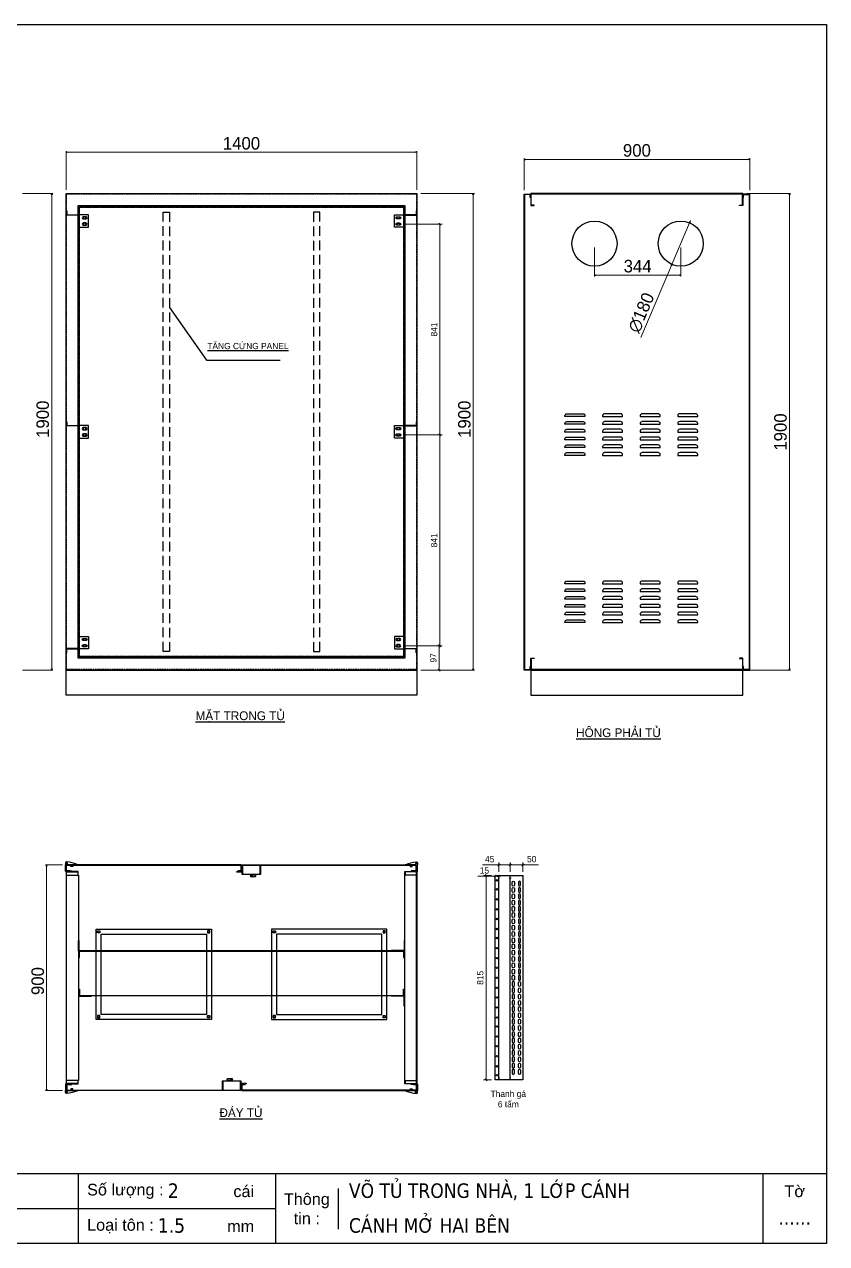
# Model space of a CAD drawing. Header units: millimetres. Extents: x 0 to 6876, y 0 to 4862.
# Drawn here: x 3675 to 6876, y 0 to 4862 of the extents above; entities that cross this region are included whole.
import ezdxf
from ezdxf.enums import TextEntityAlignment as Align

# ---------------------------------------------------------------- set-up
doc = ezdxf.new("R2010")
doc.units = ezdxf.units.MM
for name, pattern in [('DASHED', [0.75, 0.5, -0.25]), ('HIDDEN', [9.525, 6.35, -3.175]), ('HIDDEN2', [4.7625, 3.175, -1.5875]), ('HIDDENX2', [19.05, 12.7, -6.35])]:
    doc.linetypes.add(name, pattern=pattern)
for name, color, linetype in [('BMS_TEXT', 7, 'Continuous'), ('CNC', 7, 'Continuous'), ('DIM', 253, 'Continuous'), ('THIET BI', 2, 'Continuous')]:
    doc.layers.add(name, color=color, linetype=linetype)
doc.styles.add('Arial', font='arial.ttf')
doc.styles.add('SIMPLEX', font='SIMPLEX.shx', dxfattribs={"width": 0.7})
doc.styles.add('Tahoma (Input Text)', font='tahoma.ttf')
doc.dimstyles.new('CNC', dxfattribs={"dimtxt": 50, "dimasz": 5, "dimexe": 5, "dimexo": 15, "dimgap": 10, "dimtad": 1, "dimdec": 0, "dimtxsty": 'Standard', "dimblk": 'OPEN30', "dimcen": 10, "dimclrd": 5, "dimclre": 5, "dimclrt": 3, "dimazin": 3, "dimtfac": 1, "dimtdec": 0, "dimtmove": 0, "dimatfit": 3, "dimldrblk": 'ARCHTICK', "dimlwd": 9, "dimlwe": 9})
doc.dimstyles.new('DIM', dxfattribs={"dimscale": 10, "dimtxt": 1, "dimasz": 0.5, "dimexe": 1, "dimexo": 1, "dimgap": 1, "dimtad": 1, "dimdec": 0, "dimtxsty": 'SIMPLEX', "dimblk": 'OPEN30', "dimcen": 0, "dimclrd": 5, "dimclre": 5, "dimclrt": 6, "dimazin": 3, "dimtfac": 1, "dimtdec": 0, "dimtmove": 2, "dimatfit": 1})
doc.dimstyles.new('Dim-25', dxfattribs={"dimtxt": 25, "dimasz": 8, "dimexe": 10, "dimexo": 15, "dimgap": 10, "dimtad": 1, "dimdec": 0, "dimtxsty": 'Standard', "dimblk": 'OBLIQUE', "dimcen": 10, "dimclrd": 5, "dimclre": 5, "dimclrt": 3, "dimazin": 3, "dimtfac": 1, "dimtdec": 0, "dimtmove": 0, "dimatfit": 3, "dimldrblk": 'OBLIQUE', "dimlwd": 9, "dimlwe": 9})

# ---------------------------------------------------------------- blocks, each defined once
blk = doc.blocks.new('*D2')
at = {"color": 0, "linetype": 'ByBlock', "lineweight": -2}
for p, q in [((5465.2, 4182.3), (5466.6, 4187.3)), ((5466.6, 4187.3), (5467.9, 4182.3)), ((5466.6, 4187.3), (5466.6, 4182.3)), ((5466.6, 2287.3), (5465.2, 2292.3)), ((5467.9, 2292.3), (5466.6, 2287.3)), ((5466.6, 2287.3), (5466.6, 2292.3))]:
    blk.add_line(p, q, dxfattribs=at)
at = {"layer": 'Defpoints', "color": 0, "transparency": 16777216}
for p in [(5241.5, 4187.3), (5241.5, 2287.3), (5466.6, 2287.3)]:
    blk.add_point(p, dxfattribs=at)
at = {"layer": 'DIM', "color": 5, "lineweight": 9, "transparency": 16777216}
for p, q in [((5256.5, 4187.3), (5471.6, 4187.3)), ((5466.6, 4182.3), (5466.6, 2292.3)), ((5256.5, 2287.3), (5471.6, 2287.3))]:
    blk.add_line(p, q, dxfattribs=at)
at = {"layer": 'DIM', "color": 3, "transparency": 16777216, "insert": (5431.1, 3287.3), "char_height": 50, "attachment_point": 5, "rotation": 90}
blk.add_mtext('1900', dxfattribs=at)
blk = doc.blocks.new('_ArchTick')
at = {"color": 0, "const_width": 0.15}
blk.add_lwpolyline([(-0.5, -0.5), (0.5, 0.5)], dxfattribs=at)
blk = doc.blocks.new('_Open30')
at = {"color": 0, "linetype": 'ByBlock', "lineweight": -2}
for p, q in [((-1, 0.27), (0, 0)), ((0, 0), (-1, -0.27)), ((0, 0), (-1, 0))]:
    blk.add_line(p, q, dxfattribs=at)
blk = doc.blocks.new('khungtenAsean2')
at = {"color": 7}
for p, q in [((2970, -1980), (0, -1980)), ((1680, -1980), (1680, -2100)), ((2020, -1980), (2020, -2100)), ((2860, -1980), (2860, -2100)), ((2128.3, -2005), (2128.3, -2075)), ((2020, -2040), (0, -2040))]:
    blk.add_line(p, q, dxfattribs=at)
blk.add_lwpolyline([(0, 0), (2970, 0), (2970, -2100), (0, -2100)], close=True, dxfattribs=at)
at = {"color": 2, "char_height": 20, "style": 'Arial'}
for s, insert, width, attachment_point in [('  Số lượng :', (1680, -2010), 917.634, 4), ('cái', (1947.6, -2010), 917.634, 4), ('Thông\\Ptin :', (2074.2, -2040), 108.311, 5), ('Tờ', (2915, -2010), 110, 5), ('  Loại tôn :', (1680, -2070), 917.634, 4), ('mm', (1936.9, -2070), 917.634, 4)]:
    blk.add_mtext(s, dxfattribs=dict(at, insert=insert, width=width, attachment_point=attachment_point))
at = {"color": 1, "style": 'Tahoma (Input Text)', "flags": 8}
for tag, p in [('#03', (506.6, -2019.3)), ('#01', (137.1, -2021.3)), ('#05', (1106.6, -2021.3)), ('#07', (1834.7, -2021.3)), ('#09', (2146.7, -2021.3)), ('#02', (98.5, -2081.3)), ('#04', (486.1, -2081.3)), ('#06', (1065.3, -2081.3)), ('#08', (1817.4, -2081.3)), ('#10', (2146.7, -2081.3))]:
    blk.add_attdef(tag, p, '', height=25, dxfattribs=at)
blk.add_attdef('#11', text='', height=25, dxfattribs=at).set_placement((2915, -2067.3), align=Align.CENTER)
blk = doc.blocks.new('*D5')
at = {"color": 0, "linetype": 'ByBlock', "lineweight": -2}
for p, q in [((3841.5, 4352), (3846.5, 4353.3)), ((3846.5, 4350.6), (3841.5, 4352)), ((3841.5, 4352), (3846.5, 4352)), ((5236.5, 4353.3), (5241.5, 4352)), ((5241.5, 4352), (5236.5, 4350.6)), ((5241.5, 4352), (5236.5, 4352))]:
    blk.add_line(p, q, dxfattribs=at)
at = {"layer": 'Defpoints', "color": 0, "ltscale": 3, "transparency": 16777216}
for p in [(5241.5, 4352), (3841.5, 4187.3), (5241.5, 4187.3)]:
    blk.add_point(p, dxfattribs=at)
at = {"layer": 'DIM', "color": 5, "lineweight": 9, "ltscale": 3, "transparency": 16777216}
for p, q in [((3841.5, 4202.3), (3841.5, 4357)), ((3846.5, 4352), (5236.5, 4352)), ((5241.5, 4202.3), (5241.5, 4357))]:
    blk.add_line(p, q, dxfattribs=at)
at = {"layer": 'DIM', "color": 3, "ltscale": 3, "transparency": 16777216, "insert": (4541.5, 4387.5), "char_height": 50, "attachment_point": 5}
blk.add_mtext('1400', dxfattribs=at)
blk = doc.blocks.new('*D6')
at = {"color": 0, "linetype": 'ByBlock', "lineweight": -2}
for p, q in [((6726.5, 4182.3), (6727.8, 4187.3)), ((6727.8, 4187.3), (6729.1, 4182.3)), ((6727.8, 4187.3), (6727.8, 4182.3)), ((6727.8, 2287.3), (6726.5, 2292.3)), ((6729.1, 2292.3), (6727.8, 2287.3)), ((6727.8, 2287.3), (6727.8, 2292.3))]:
    blk.add_line(p, q, dxfattribs=at)
at = {"layer": 'Defpoints', "color": 0, "ltscale": 3, "transparency": 16777216}
for p in [(6542.3, 4187.3), (6727.8, 4187.3), (6542.3, 2287.3)]:
    blk.add_point(p, dxfattribs=at)
at = {"layer": 'DIM', "color": 5, "lineweight": 9, "ltscale": 3, "transparency": 16777216}
for p, q in [((6557.3, 4187.3), (6732.8, 4187.3)), ((6727.8, 2292.3), (6727.8, 4182.3)), ((6557.3, 2287.3), (6732.8, 2287.3))]:
    blk.add_line(p, q, dxfattribs=at)
at = {"layer": 'DIM', "color": 3, "ltscale": 3, "transparency": 16777216, "insert": (6692.3, 3236.5), "char_height": 50, "attachment_point": 5, "rotation": 90}
blk.add_mtext('1900', dxfattribs=at)
blk = doc.blocks.new('*D7')
at = {"color": 0, "linetype": 'ByBlock', "lineweight": -2}
for p, q in [((6329.6, 4070.6), (6330.3, 4075.7)), ((6329.6, 4070.6), (6331.6, 4075.2)), ((6332.8, 4074.7), (6329.6, 4070.6)), ((6255.9, 3900.9), (6259.1, 3905)), ((6259.1, 3905), (6257.1, 3900.4)), ((6259.1, 3905), (6258.3, 3899.9))]:
    blk.add_line(p, q, dxfattribs=at)
at = {"layer": 'Defpoints', "color": 0, "ltscale": 3, "transparency": 16777216}
for p in [(6329.6, 4070.6), (6259.1, 3905)]:
    blk.add_point(p, dxfattribs=at)
at = {"layer": 'DIM', "color": 5, "lineweight": 9, "ltscale": 3, "transparency": 16777216}
for p, q in [((6329.6, 4070.6), (6259.1, 3905)), ((6331.6, 4075.2), (6333.5, 4079.8)), ((6134.6, 3612.9), (6257.1, 3900.4))]:
    blk.add_line(p, q, dxfattribs=at)
at = {"layer": 'DIM', "color": 3, "ltscale": 3, "transparency": 16777216, "insert": (6136.9, 3712.4), "char_height": 50, "attachment_point": 5, "rotation": 66.925}
blk.add_mtext('∅180', dxfattribs=at)
blk = doc.blocks.new('*D8')
at = {"color": 0, "linetype": 'ByBlock', "lineweight": -2}
for p, q in [((5950, 3862.1), (5955, 3863.4)), ((5955, 3860.7), (5950, 3862.1)), ((5950, 3862.1), (5955, 3862.1)), ((6289.3, 3863.4), (6294.3, 3862.1)), ((6294.3, 3862.1), (6289.3, 3860.7)), ((6294.3, 3862.1), (6289.3, 3862.1))]:
    blk.add_line(p, q, dxfattribs=at)
at = {"layer": 'Defpoints', "color": 0, "ltscale": 3, "transparency": 16777216}
for p in [(5950, 3987.8), (6294.3, 3987.8), (5950, 3862.1)]:
    blk.add_point(p, dxfattribs=at)
at = {"layer": 'DIM', "color": 5, "lineweight": 9, "ltscale": 3, "transparency": 16777216}
for p, q in [((5950, 3972.8), (5950, 3857.1)), ((6294.3, 3972.8), (6294.3, 3857.1)), ((6289.3, 3862.1), (5955, 3862.1))]:
    blk.add_line(p, q, dxfattribs=at)
at = {"layer": 'DIM', "color": 3, "ltscale": 3, "transparency": 16777216, "insert": (6122.2, 3897.6), "char_height": 50, "attachment_point": 5}
blk.add_mtext('344', dxfattribs=at)
blk = doc.blocks.new('*D9')
at = {"color": 0, "linetype": 'ByBlock', "lineweight": -2}
for p, q in [((5669.3, 4323.6), (5674.3, 4324.9)), ((5674.3, 4322.3), (5669.3, 4323.6)), ((5669.3, 4323.6), (5674.3, 4323.6)), ((6564.3, 4324.9), (6569.3, 4323.6)), ((6569.3, 4323.6), (6564.3, 4322.3)), ((6569.3, 4323.6), (6564.3, 4323.6))]:
    blk.add_line(p, q, dxfattribs=at)
at = {"layer": 'Defpoints', "color": 0, "ltscale": 3, "transparency": 16777216}
for p in [(5669.3, 4323.6), (5669.3, 4185.3), (6569.3, 4185.3)]:
    blk.add_point(p, dxfattribs=at)
at = {"layer": 'DIM', "color": 5, "lineweight": 9, "ltscale": 3, "transparency": 16777216}
for p, q in [((5669.3, 4200.3), (5669.3, 4328.6)), ((6569.3, 4200.3), (6569.3, 4328.6)), ((6564.3, 4323.6), (5674.3, 4323.6))]:
    blk.add_line(p, q, dxfattribs=at)
at = {"layer": 'DIM', "color": 3, "ltscale": 3, "transparency": 16777216, "insert": (6119.3, 4359.1), "char_height": 50, "attachment_point": 5}
blk.add_mtext('900', dxfattribs=at)
blk = doc.blocks.new('ovan8.5x20')
at = {"layer": 'CNC', "color": 2, "lineweight": -3}
for p, q in [((5.7, 4.2), (-5.8, 4.2)), ((-5.8, -4.2), (5.7, -4.2))]:
    blk.add_line(p, q, dxfattribs=at)
for centre, start, end in [((-5.8, 0), 90, 270), ((5.7, 0), 270, 90)]:
    blk.add_arc(centre, 4.25, start, end, dxfattribs=at)
blk = doc.blocks.new('*D10')
at = {"color": 0, "linetype": 'ByBlock', "lineweight": -2}
for p, q in [((3782.9, 4182.3), (3784.2, 4187.3)), ((3784.2, 4187.3), (3785.6, 4182.3)), ((3784.2, 4187.3), (3784.2, 4182.3)), ((3784.2, 2287.3), (3782.9, 2292.3)), ((3785.6, 2292.3), (3784.2, 2287.3)), ((3784.2, 2287.3), (3784.2, 2292.3))]:
    blk.add_line(p, q, dxfattribs=at)
at = {"layer": 'Defpoints', "color": 0, "transparency": 16777216}
for p in [(3652.6, 4187.3), (3652.6, 2287.3), (3784.2, 2287.3)]:
    blk.add_point(p, dxfattribs=at)
at = {"layer": 'DIM', "color": 5, "lineweight": 9, "transparency": 16777216}
for p, q in [((3667.6, 4187.3), (3789.2, 4187.3)), ((3784.2, 4182.3), (3784.2, 2292.3)), ((3667.6, 2287.3), (3789.2, 2287.3))]:
    blk.add_line(p, q, dxfattribs=at)
at = {"layer": 'DIM', "color": 3, "transparency": 16777216, "insert": (3748.7, 3287.3), "char_height": 50, "attachment_point": 5, "rotation": 90}
blk.add_mtext('1900', dxfattribs=at)
blk = doc.blocks.new('HL044-1.3-B')
h = blk.add_hatch()
h.set_pattern_fill('ANSI31', color=1, scale=0.3, style=0)
h.set_pattern_definition([(45, (-80982.31925, -42991.2648), (-0.673519209, 0.673519209), [])])
h.paths.add_polyline_path([(-15.5, 27), (-15.5, 24), (-9.5, 24), (-9.5, 27)])
at = {"color": 1}
for p, q in [((0, 0), (-43, 0)), ((-43, 0), (-43, -2)), ((-25, 6.5), (-25, 0)), ((-25, 6.5), (-19, 5.9)), ((-25, 5.5), (-19, 4.9)), ((-25, 4.5), (-19, 3.9)), ((-25, 3.5), (-19, 2.9)), ((-25, 2.5), (-19, 1.9)), ((-25, 1.5), (-19, 0.9)), ((-25, 0.5), (-19.7, 0)), ((-22, 24), (-22, 27)), ((-22, 27), (1, 27)), ((-1, 24), (-22, 24)), ((-19, 6.5), (-19, 0)), ((-15.5, 24), (-15.5, 27)), ((-9.5, 24), (-9.5, 27)), ((0, 23), (0, 0)), ((0, 7.5), (3, 7.5)), ((0, 6), (3, 6)), ((3, 25), (3, 0)), ((3, -6.5), (3, 0))]:
    blk.add_line(p, q, dxfattribs=at)
blk.add_lwpolyline([(-26, 6.5), (-18, 6.5), (-18, 0), (-26, 0)], close=True, dxfattribs=at)
blk.add_circle((-2.3, -7), 2.55, dxfattribs=at)
for centre, radius, start, end in [((-1, 23), 1, 0, 90), ((1, 25), 2, 0, 90), ((15.4, 147.7), 160.7, 248.6705, 263.5901), ((-2.5, -6.5), 5.5, 270, 0)]:
    blk.add_arc(centre, radius, start, end, dxfattribs=at)
blk = doc.blocks.new('*D17')
at = {"color": 0, "linetype": 'ByBlock', "lineweight": -2}
for p, q in [((3762.9, 1505.5), (3764.2, 1510.5)), ((3764.2, 1510.5), (3765.5, 1505.5)), ((3764.2, 1510.5), (3764.2, 1505.5)), ((3764.2, 610.5), (3762.9, 615.5)), ((3765.5, 615.5), (3764.2, 610.5)), ((3764.2, 610.5), (3764.2, 615.5))]:
    blk.add_line(p, q, dxfattribs=at)
at = {"layer": 'Defpoints', "color": 0, "ltscale": 3, "transparency": 16777216}
for p in [(3842.5, 1510.5), (3764.2, 610.5), (3842.5, 610.5)]:
    blk.add_point(p, dxfattribs=at)
at = {"layer": 'DIM', "color": 5, "lineweight": 9, "ltscale": 3, "transparency": 16777216}
for p, q in [((3827.5, 1510.5), (3759.2, 1510.5)), ((3764.2, 1505.5), (3764.2, 615.5)), ((3827.5, 610.5), (3759.2, 610.5))]:
    blk.add_line(p, q, dxfattribs=at)
at = {"layer": 'DIM', "color": 3, "ltscale": 3, "transparency": 16777216, "insert": (3728.7, 1047), "char_height": 50, "attachment_point": 5, "rotation": 90}
blk.add_mtext('900', dxfattribs=at)
blk = doc.blocks.new('HL035-1-4')
at = {"color": 1}
for p, q in [((0, 4.5), (18.5, 4.5)), ((0, 3), (17, 3)), ((18.5, 3), (0.2, 3)), ((4.4, 1), (2.9, 0.7)), ((17, 3), (17, -3)), ((18.5, 3), (18.5, 4.5)), ((0, -3), (17, -3))]:
    blk.add_line(p, q, dxfattribs=at)
for radius, start, end in [(4.5, 90, 221.8103), (4.5, 221.8103, 13.4301), (3, 90, 270), (3, 87.0927, 90), (3, 270, 13.4301)]:
    blk.add_arc((0, 0), radius, start, end, dxfattribs=at)
blk = doc.blocks.new('*D18')
at = {"color": 0, "linetype": 'ByBlock', "lineweight": -2}
for p, q in [((5334, 2380), (5326, 2388)), ((5326, 2291.3), (5334, 2283.3))]:
    blk.add_line(p, q, dxfattribs=at)
at = {"layer": 'Defpoints', "color": 0, "ltscale": 3, "transparency": 16777216}
for p in [(5177, 2384), (5330, 2384), (5241.5, 2287.3)]:
    blk.add_point(p, dxfattribs=at)
at = {"layer": 'DIM', "color": 5, "lineweight": 9, "ltscale": 3, "transparency": 16777216}
for p, q in [((5192, 2384), (5340, 2384)), ((5330, 2287.3), (5330, 2384)), ((5256.5, 2287.3), (5340, 2287.3))]:
    blk.add_line(p, q, dxfattribs=at)
at = {"layer": 'DIM', "color": 3, "ltscale": 3, "transparency": 16777216, "insert": (5307.2, 2335.7), "char_height": 25, "attachment_point": 5, "rotation": 90}
blk.add_mtext('97', dxfattribs=at)
blk = doc.blocks.new('_Oblique')
at = {"color": 0, "linetype": 'ByBlock', "lineweight": -2}
blk.add_line((-0.5, -0.5), (0.5, 0.5), dxfattribs=at)
blk = doc.blocks.new('*D19')
at = {"color": 0, "linetype": 'ByBlock', "lineweight": -2}
for p, q in [((5336.9, 4061.5), (5328.9, 4069.5)), ((5328.9, 3228.8), (5336.9, 3220.8))]:
    blk.add_line(p, q, dxfattribs=at)
at = {"layer": 'Defpoints', "color": 0, "ltscale": 3, "transparency": 16777216}
for p in [(5172.7, 4065.5), (5332.9, 4065.5), (5172.7, 3224.8)]:
    blk.add_point(p, dxfattribs=at)
at = {"layer": 'DIM', "color": 5, "lineweight": 9, "ltscale": 3, "transparency": 16777216}
for p, q in [((5187.7, 4065.5), (5342.9, 4065.5)), ((5332.9, 3224.8), (5332.9, 4065.5)), ((5187.7, 3224.8), (5342.9, 3224.8))]:
    blk.add_line(p, q, dxfattribs=at)
at = {"layer": 'DIM', "color": 3, "ltscale": 3, "transparency": 16777216, "insert": (5310.1, 3645.2), "char_height": 25, "attachment_point": 5, "rotation": 90}
blk.add_mtext('841', dxfattribs=at)
blk = doc.blocks.new('*D20')
at = {"color": 0, "linetype": 'ByBlock', "lineweight": -2}
for p, q in [((5336.9, 3220.8), (5328.9, 3228.8)), ((5328.9, 2388), (5336.9, 2380))]:
    blk.add_line(p, q, dxfattribs=at)
at = {"layer": 'Defpoints', "color": 0, "ltscale": 3, "transparency": 16777216}
for p in [(5172.7, 3224.8), (5332.9, 3224.8), (5177, 2384)]:
    blk.add_point(p, dxfattribs=at)
at = {"layer": 'DIM', "color": 5, "lineweight": 9, "ltscale": 3, "transparency": 16777216}
for p, q in [((5187.7, 3224.8), (5342.9, 3224.8)), ((5332.9, 2384), (5332.9, 3224.8)), ((5192, 2384), (5342.9, 2384))]:
    blk.add_line(p, q, dxfattribs=at)
at = {"layer": 'DIM', "color": 3, "ltscale": 3, "transparency": 16777216, "insert": (5310.1, 2804.4), "char_height": 25, "attachment_point": 5, "rotation": 90}
blk.add_mtext('841', dxfattribs=at)
blk = doc.blocks.new('f3daunguoc')
at = {"layer": 'CNC', "color": 2, "lineweight": -3}
blk.add_circle((0, 0), 1.5, dxfattribs=at)
blk = doc.blocks.new('f2dauxuoi')
at = {"layer": 'CNC', "color": 2, "lineweight": -3}
blk.add_circle((0, 0), 1, dxfattribs=at)
blk = doc.blocks.new('*D21')
at = {"color": 0, "linetype": 'ByBlock', "lineweight": -2}
for p, q in [((5521.3, 1463.5), (5513.3, 1471.5)), ((5513.3, 656.5), (5521.3, 648.5))]:
    blk.add_line(p, q, dxfattribs=at)
at = {"layer": 'Defpoints', "color": 0, "ltscale": 3, "transparency": 16777216}
for p in [(5553.6, 1467.5), (5517.3, 652.5), (5553.6, 652.5)]:
    blk.add_point(p, dxfattribs=at)
at = {"layer": 'DIM', "color": 5, "lineweight": 9, "ltscale": 3, "transparency": 16777216}
for p, q in [((5538.6, 1467.5), (5507.3, 1467.5)), ((5517.3, 1467.5), (5517.3, 652.5)), ((5538.6, 652.5), (5507.3, 652.5))]:
    blk.add_line(p, q, dxfattribs=at)
at = {"layer": 'DIM', "color": 3, "ltscale": 3, "transparency": 16777216, "insert": (5494.5, 1060), "char_height": 25, "attachment_point": 5, "rotation": 90}
blk.add_mtext('815', dxfattribs=at)
blk = doc.blocks.new('*D22')
at = {"color": 0, "linetype": 'ByBlock', "lineweight": -2}
for p, q in [((5617.6, 1514.4), (5609.6, 1506.4)), ((5659.6, 1506.4), (5667.6, 1514.4))]:
    blk.add_line(p, q, dxfattribs=at)
at = {"layer": 'Defpoints', "color": 0, "ltscale": 3, "transparency": 16777216}
for p in [(5663.6, 1510.4), (5613.6, 1467.5), (5663.6, 1467.5)]:
    blk.add_point(p, dxfattribs=at)
at = {"layer": 'DIM', "color": 5, "lineweight": 9, "ltscale": 3, "transparency": 16777216}
for p, q in [((5613.6, 1482.5), (5613.6, 1520.4)), ((5613.6, 1510.4), (5663.6, 1510.4)), ((5663.6, 1482.5), (5663.6, 1520.4)), ((5663.6, 1510.4), (5727.3, 1510.4))]:
    blk.add_line(p, q, dxfattribs=at)
at = {"layer": 'DIM', "color": 3, "ltscale": 3, "transparency": 16777216, "insert": (5699.5, 1533.2), "char_height": 25, "attachment_point": 5}
blk.add_mtext('50', dxfattribs=at)
blk = doc.blocks.new('*D23')
at = {"color": 0, "linetype": 'ByBlock', "lineweight": -2}
for p, q in [((5572.6, 1514.4), (5564.6, 1506.4)), ((5609.6, 1506.4), (5617.6, 1514.4))]:
    blk.add_line(p, q, dxfattribs=at)
at = {"layer": 'Defpoints', "color": 0, "ltscale": 3, "transparency": 16777216}
for p in [(5568.6, 1510.4), (5568.6, 1467.5), (5613.6, 1467.5)]:
    blk.add_point(p, dxfattribs=at)
at = {"layer": 'DIM', "color": 5, "lineweight": 9, "ltscale": 3, "transparency": 16777216}
for p, q in [((5568.6, 1510.4), (5503.6, 1510.4)), ((5568.6, 1482.5), (5568.6, 1520.4)), ((5613.6, 1510.4), (5568.6, 1510.4)), ((5613.6, 1482.5), (5613.6, 1520.4))]:
    blk.add_line(p, q, dxfattribs=at)
at = {"layer": 'DIM', "color": 3, "ltscale": 3, "transparency": 16777216, "insert": (5532.1, 1533.1), "char_height": 25, "attachment_point": 5}
blk.add_mtext('45', dxfattribs=at)
blk = doc.blocks.new('*D24')
at = {"color": 0, "linetype": 'ByBlock', "lineweight": -2}
for p, q in [((5549.6, 1461.2), (5557.6, 1469.2)), ((5572.6, 1469.2), (5564.6, 1461.2))]:
    blk.add_line(p, q, dxfattribs=at)
at = {"layer": 'Defpoints', "color": 0, "ltscale": 3, "transparency": 16777216}
for p in [(5553.6, 1467.5), (5553.6, 1465.2), (5568.6, 1467.5)]:
    blk.add_point(p, dxfattribs=at)
at = {"layer": 'DIM', "color": 5, "lineweight": 9, "ltscale": 3, "transparency": 16777216}
for p, q in [((5553.6, 1465.2), (5484, 1465.2)), ((5568.6, 1465.2), (5553.6, 1465.2)), ((5568.6, 1465.2), (5576.6, 1465.2)), ((5553.6, 1452.5), (5553.6, 1455.2)), ((5568.6, 1452.5), (5568.6, 1455.2))]:
    blk.add_line(p, q, dxfattribs=at)
at = {"layer": 'DIM', "color": 3, "ltscale": 3, "transparency": 16777216, "insert": (5510.8, 1488), "char_height": 25, "attachment_point": 5}
blk.add_mtext('15', dxfattribs=at)

msp = doc.modelspace()

# ---------------------------------------------------------------- linework, layer by layer
at = {"color": 7}
for p, q in [((5553.6, 1467.5), (5663.6, 1467.5)), ((5553.6, 652.5), (5553.6, 1467.5)), ((5568.6, 652.5), (5568.6, 1467.5)), ((5613.6, 652.5), (5613.6, 1467.5)), ((5663.6, 1467.5), (5663.6, 652.5)), ((5663.6, 652.5), (5553.6, 652.5))]:
    msp.add_line(p, q, dxfattribs=at)
at = {"color": 7, "linetype": 'HIDDEN'}
msp.add_lwpolyline([(3843, 4185.8), (5240, 4185.8), (5240, 2288.8), (3843, 2288.8)], close=True, dxfattribs=at)
at = {"color": 7}
for points in [[(5693.8, 4171.8), (5693.8, 4183.8), (5670.8, 4183.8), (5670.8, 2288.8), (5693.8, 2288.8), (5693.8, 2300.8), (5695.3, 2300.8), (5695.3, 2287.3), (5669.3, 2287.3), (5669.3, 4185.3), (5695.3, 4185.3), (5695.3, 4171.8)], [(6544.8, 4171.8), (6544.8, 4183.8), (6567.8, 4183.8), (6567.8, 2288.8), (6544.8, 2288.8), (6544.8, 2300.8), (6543.3, 2300.8), (6543.3, 2287.3), (6569.3, 2287.3), (6569.3, 4185.3), (6543.3, 4185.3), (6543.3, 4171.8)], [(3889.5, 4139.3), (5193.5, 4139.3), (5193.5, 2335.3), (3889.5, 2335.3)], [(5709.8, 2333.8), (5697.8, 2333.8), (5697.8, 2288.8), (6540.8, 2288.8), (6540.8, 2288.8), (6540.8, 2288.8), (6542.3, 2287.3), (6542.3, 2287.3), (6542.3, 2287.3), (5696.3, 2287.3), (5696.3, 2335.3), (5709.8, 2335.3)], [(6528.8, 2333.8), (6540.8, 2333.8), (6540.8, 2288.8), (5697.8, 2288.8), (5697.8, 2288.8), (5697.8, 2288.8), (5696.3, 2287.3), (5696.3, 2287.3), (5696.3, 2287.3), (6542.3, 2287.3), (6542.3, 2335.3), (6528.8, 2335.3)], [(3856, 1486), (3844, 1486), (3844, 1509), (4539, 1509), (4539, 1486), (4527, 1486), (4527, 1484.5), (4540.5, 1484.5), (4540.5, 1510.5), (3842.5, 1510.5), (3842.5, 1484.5), (3856, 1484.5)], [(5226.5, 1486.5), (5238.5, 1486.5), (5238.5, 1508.5), (4544.5, 1508.5), (4544.5, 1481.5), (4523, 1481.5), (4523, 1483.5), (4542.5, 1483.5), (4542.5, 1510.5), (5240.5, 1510.5), (5240.5, 1484.5), (5226.5, 1484.5)], [(3888, 651), (3888, 639), (3843, 639), (3843, 1482), (3888, 1482), (3888, 1470), (3889.5, 1470), (3889.5, 1483.5), (3841.5, 1483.5), (3841.5, 637.5), (3889.5, 637.5), (3889.5, 651)], [(5195, 651), (5195, 639), (5240, 639), (5240, 1482), (5195, 1482), (5195, 1470), (5193.5, 1470), (5193.5, 1483.5), (5241.5, 1483.5), (5241.5, 637.5), (5193.5, 637.5), (5193.5, 651)], [(3961.5, 1254), (4421.5, 1254), (4421.5, 894), (3961.5, 894)], [(5121.5, 1254), (4661.5, 1254), (4661.5, 894), (5121.5, 894)], [(3856.5, 634.5), (3844.5, 634.5), (3844.5, 612.5), (4538.5, 612.5), (4538.5, 639.5), (4560, 639.5), (4560, 637.5), (4540.5, 637.5), (4540.5, 610.5), (3842.5, 610.5), (3842.5, 636.5), (3856.5, 636.5)], [(5227, 635), (5239, 635), (5239, 612), (4544, 612), (4544, 635), (4556, 635), (4556, 636.5), (4542.5, 636.5), (4542.5, 610.5), (5240.5, 610.5), (5240.5, 636.5), (5227, 636.5)]]:
    msp.add_lwpolyline(points, close=True, dxfattribs=at)
for points in [[(6542.3, 4185.8), (6542.3, 4187.3), (5696.3, 4187.3), (5696.3, 4139.3), (5709.8, 4139.3), (5709.8, 4140.8), (5697.8, 4140.8), (5697.8, 4185.8), (6540.8, 4185.8)], [(5696.3, 4185.8), (5696.3, 4187.3), (6542.3, 4187.3), (6542.3, 4139.3), (6528.8, 4139.3), (6528.8, 4140.8), (6540.8, 4140.8), (6540.8, 4185.8), (5697.8, 4185.8)]]:
    msp.add_lwpolyline(points, dxfattribs=at)
at = {"color": 1}
for points in [[(3894, 4134.3), (5189, 4134.3), (5189, 2340.3), (3894, 2340.3)], [(3895.5, 1141.4), (3895.5, 1166.4), (5187.5, 1166.4), (5187.5, 1141.4), (5189, 1141.4), (5189, 1167.9), (3894, 1167.9), (3894, 1141.4)], [(3895.5, 1014.3), (3895.5, 989.3), (5187.5, 989.3), (5187.5, 1014.3), (5189, 1014.3), (5189, 987.8), (3894, 987.8), (3894, 1014.3)]]:
    msp.add_lwpolyline(points, close=True, dxfattribs=at)
at = {"color": 1, "linetype": 'HIDDEN2'}
msp.add_lwpolyline([(3895.5, 4132.8), (5187.5, 4132.8), (5187.5, 2341.8), (3895.5, 2341.8)], close=True, dxfattribs=at)
at = {"color": 8}
for points in [[(3889.5, 4051.5), (3889.5, 4101.5), (3843, 4101.5), (3843, 4118), (3844.5, 4118), (3844.5, 4103), (3891, 4103), (3891, 4051.5)], [(5193.5, 4051.5), (5193.5, 4101.5), (5240, 4101.5), (5240, 4118), (5238.5, 4118), (5238.5, 4103), (5192, 4103), (5192, 4051.5)], [(3889.5, 3210.8), (3889.5, 3260.8), (3843, 3260.8), (3843, 3277.3), (3844.5, 3277.3), (3844.5, 3262.3), (3891, 3262.3), (3891, 3210.8)], [(5193.5, 3210.8), (5193.5, 3260.8), (5240, 3260.8), (5240, 3277.3), (5238.5, 3277.3), (5238.5, 3262.3), (5192, 3262.3), (5192, 3210.8)], [(3889.5, 2423), (3889.5, 2373), (3843, 2373), (3843, 2356.5), (3844.5, 2356.5), (3844.5, 2371.5), (3891, 2371.5), (3891, 2423)], [(5193.5, 2423), (5193.5, 2373), (5240, 2373), (5240, 2356.5), (5238.5, 2356.5), (5238.5, 2371.5), (5192, 2371.5), (5192, 2423)]]:
    msp.add_lwpolyline(points, close=True, dxfattribs=at)
at = {"color": 7, "ltscale": 3}
for points in [[(3891, 4053), (3931, 4053), (3931, 4103), (3891, 4103)], [(5192, 4053), (5152, 4053), (5152, 4103), (5192, 4103)], [(3891, 3212.3), (3931, 3212.3), (3931, 3262.3), (3891, 3262.3)], [(5192, 3212.3), (5152, 3212.3), (5152, 3262.3), (5192, 3262.3)], [(3891, 2421.5), (3931, 2421.5), (3931, 2371.5), (3891, 2371.5)], [(5192, 2421.5), (5152, 2421.5), (5152, 2371.5), (5192, 2371.5)], [(3841.5, 2287.3), (5241.5, 2287.3), (5241.5, 2187.3), (3841.5, 2187.3)], [(6542.3, 2287.3), (5696.3, 2287.3), (5696.3, 2187.3), (6542.3, 2187.3)]]:
    msp.add_lwpolyline(points, close=True, dxfattribs=at)
at = {"color": 2, "ltscale": 3}
for points in [[(3911.5, 4086), (3920.5, 4086), (3920.5, 4095), (3911.5, 4095)], [(5171.5, 4086), (5162.5, 4086), (5162.5, 4095), (5171.5, 4095)], [(3911.5, 4061), (3920.5, 4061), (3920.5, 4070), (3911.5, 4070)], [(5171.5, 4061), (5162.5, 4061), (5162.5, 4070), (5171.5, 4070)], [(3911.5, 3245.3), (3920.5, 3245.3), (3920.5, 3254.3), (3911.5, 3254.3)], [(3911.5, 3220.3), (3920.5, 3220.3), (3920.5, 3229.3), (3911.5, 3229.3)], [(5171.5, 3245.3), (5162.5, 3245.3), (5162.5, 3254.3), (5171.5, 3254.3)], [(5171.5, 3220.3), (5162.5, 3220.3), (5162.5, 3229.3), (5171.5, 3229.3)], [(3911.5, 2413.5), (3920.5, 2413.5), (3920.5, 2404.5), (3911.5, 2404.5)], [(3911.5, 2388.5), (3920.5, 2388.5), (3920.5, 2379.5), (3911.5, 2379.5)], [(5171.5, 2413.5), (5162.5, 2413.5), (5162.5, 2404.5), (5171.5, 2404.5)], [(5171.5, 2388.5), (5162.5, 2388.5), (5162.5, 2379.5), (5171.5, 2379.5)]]:
    msp.add_lwpolyline(points, close=True, dxfattribs=at)
at = {"color": 7, "linetype": 'HIDDENX2', "ltscale": 3}
for points in [[(4229, 4112.8), (4254, 4112.8), (4254, 2361.8), (4229, 2361.8)], [(4854, 4112.8), (4829, 4112.8), (4829, 2361.8), (4854, 2361.8)]]:
    msp.add_lwpolyline(points, close=True, dxfattribs=at)
at = {"color": 2}
for points in [[(5840.1, 3309.3), (5904.1, 3309.3, -0.414214), (5912.1, 3301.3), (5912.1, 3298.3), (5832.1, 3298.3), (5832.1, 3301.3, -0.414214)], [(6054.1, 3309.3), (5990.1, 3309.3, 0.414214), (5982.1, 3301.3), (5982.1, 3298.3), (6062.1, 3298.3), (6062.1, 3301.3, 0.414214)], [(6204.1, 3309.3), (6140.1, 3309.3, 0.414214), (6132.1, 3301.3), (6132.1, 3298.3), (6212.1, 3298.3), (6212.1, 3301.3, 0.414214)], [(6354.1, 3309.3), (6290.1, 3309.3, 0.414214), (6282.1, 3301.3), (6282.1, 3298.3), (6362.1, 3298.3), (6362.1, 3301.3, 0.414214)], [(5840.1, 3278.3), (5904.1, 3278.3, -0.414214), (5912.1, 3270.3), (5912.1, 3267.3), (5832.1, 3267.3), (5832.1, 3270.3, -0.414214)], [(6054.1, 3278.3), (5990.1, 3278.3, 0.414214), (5982.1, 3270.3), (5982.1, 3267.3), (6062.1, 3267.3), (6062.1, 3270.3, 0.414214)], [(6204.1, 3278.3), (6140.1, 3278.3, 0.414214), (6132.1, 3270.3), (6132.1, 3267.3), (6212.1, 3267.3), (6212.1, 3270.3, 0.414214)], [(6354.1, 3278.3), (6290.1, 3278.3, 0.414214), (6282.1, 3270.3), (6282.1, 3267.3), (6362.1, 3267.3), (6362.1, 3270.3, 0.414214)], [(5840.1, 3247.3), (5904.1, 3247.3, -0.414214), (5912.1, 3239.3), (5912.1, 3236.3), (5832.1, 3236.3), (5832.1, 3239.3, -0.414214)], [(5840.1, 3216.3), (5904.1, 3216.3, -0.414214), (5912.1, 3208.3), (5912.1, 3205.3), (5832.1, 3205.3), (5832.1, 3208.3, -0.414214)], [(6054.1, 3247.3), (5990.1, 3247.3, 0.414214), (5982.1, 3239.3), (5982.1, 3236.3), (6062.1, 3236.3), (6062.1, 3239.3, 0.414214)], [(6054.1, 3216.3), (5990.1, 3216.3, 0.414214), (5982.1, 3208.3), (5982.1, 3205.3), (6062.1, 3205.3), (6062.1, 3208.3, 0.414214)], [(6204.1, 3247.3), (6140.1, 3247.3, 0.414214), (6132.1, 3239.3), (6132.1, 3236.3), (6212.1, 3236.3), (6212.1, 3239.3, 0.414214)], [(6204.1, 3216.3), (6140.1, 3216.3, 0.414214), (6132.1, 3208.3), (6132.1, 3205.3), (6212.1, 3205.3), (6212.1, 3208.3, 0.414214)], [(6354.1, 3247.3), (6290.1, 3247.3, 0.414214), (6282.1, 3239.3), (6282.1, 3236.3), (6362.1, 3236.3), (6362.1, 3239.3, 0.414214)], [(6354.1, 3216.3), (6290.1, 3216.3, 0.414214), (6282.1, 3208.3), (6282.1, 3205.3), (6362.1, 3205.3), (6362.1, 3208.3, 0.414214)], [(5840.1, 3185.3), (5904.1, 3185.3, -0.414214), (5912.1, 3177.3), (5912.1, 3174.3), (5832.1, 3174.3), (5832.1, 3177.3, -0.414214)], [(6054.1, 3185.3), (5990.1, 3185.3, 0.414214), (5982.1, 3177.3), (5982.1, 3174.3), (6062.1, 3174.3), (6062.1, 3177.3, 0.414214)], [(6204.1, 3185.3), (6140.1, 3185.3, 0.414214), (6132.1, 3177.3), (6132.1, 3174.3), (6212.1, 3174.3), (6212.1, 3177.3, 0.414214)], [(6354.1, 3185.3), (6290.1, 3185.3, 0.414214), (6282.1, 3177.3), (6282.1, 3174.3), (6362.1, 3174.3), (6362.1, 3177.3, 0.414214)], [(5840.1, 3154.3), (5904.1, 3154.3, -0.414214), (5912.1, 3146.3), (5912.1, 3143.3), (5832.1, 3143.3), (5832.1, 3146.3, -0.414214)], [(6054.1, 3154.3), (5990.1, 3154.3, 0.414214), (5982.1, 3146.3), (5982.1, 3143.3), (6062.1, 3143.3), (6062.1, 3146.3, 0.414214)], [(6204.1, 3154.3), (6140.1, 3154.3, 0.414214), (6132.1, 3146.3), (6132.1, 3143.3), (6212.1, 3143.3), (6212.1, 3146.3, 0.414214)], [(6354.1, 3154.3), (6290.1, 3154.3, 0.414214), (6282.1, 3146.3), (6282.1, 3143.3), (6362.1, 3143.3), (6362.1, 3146.3, 0.414214)], [(5840.1, 2642.3), (5904.1, 2642.3, -0.414214), (5912.1, 2634.3), (5912.1, 2631.3), (5832.1, 2631.3), (5832.1, 2634.3, -0.414214)], [(6054.1, 2642.3), (5990.1, 2642.3, 0.414214), (5982.1, 2634.3), (5982.1, 2631.3), (6062.1, 2631.3), (6062.1, 2634.3, 0.414214)], [(6204.1, 2642.3), (6140.1, 2642.3, 0.414214), (6132.1, 2634.3), (6132.1, 2631.3), (6212.1, 2631.3), (6212.1, 2634.3, 0.414214)], [(6354.1, 2642.3), (6290.1, 2642.3, 0.414214), (6282.1, 2634.3), (6282.1, 2631.3), (6362.1, 2631.3), (6362.1, 2634.3, 0.414214)], [(5840.1, 2611.3), (5904.1, 2611.3, -0.414214), (5912.1, 2603.3), (5912.1, 2600.3), (5832.1, 2600.3), (5832.1, 2603.3, -0.414214)], [(5840.1, 2580.3), (5904.1, 2580.3, -0.414214), (5912.1, 2572.3), (5912.1, 2569.3), (5832.1, 2569.3), (5832.1, 2572.3, -0.414214)], [(6054.1, 2611.3), (5990.1, 2611.3, 0.414214), (5982.1, 2603.3), (5982.1, 2600.3), (6062.1, 2600.3), (6062.1, 2603.3, 0.414214)], [(6054.1, 2580.3), (5990.1, 2580.3, 0.414214), (5982.1, 2572.3), (5982.1, 2569.3), (6062.1, 2569.3), (6062.1, 2572.3, 0.414214)], [(6204.1, 2611.3), (6140.1, 2611.3, 0.414214), (6132.1, 2603.3), (6132.1, 2600.3), (6212.1, 2600.3), (6212.1, 2603.3, 0.414214)], [(6204.1, 2580.3), (6140.1, 2580.3, 0.414214), (6132.1, 2572.3), (6132.1, 2569.3), (6212.1, 2569.3), (6212.1, 2572.3, 0.414214)], [(6354.1, 2611.3), (6290.1, 2611.3, 0.414214), (6282.1, 2603.3), (6282.1, 2600.3), (6362.1, 2600.3), (6362.1, 2603.3, 0.414214)], [(6354.1, 2580.3), (6290.1, 2580.3, 0.414214), (6282.1, 2572.3), (6282.1, 2569.3), (6362.1, 2569.3), (6362.1, 2572.3, 0.414214)], [(5840.1, 2549.3), (5904.1, 2549.3, -0.414214), (5912.1, 2541.3), (5912.1, 2538.3), (5832.1, 2538.3), (5832.1, 2541.3, -0.414214)], [(6054.1, 2549.3), (5990.1, 2549.3, 0.414214), (5982.1, 2541.3), (5982.1, 2538.3), (6062.1, 2538.3), (6062.1, 2541.3, 0.414214)], [(6204.1, 2549.3), (6140.1, 2549.3, 0.414214), (6132.1, 2541.3), (6132.1, 2538.3), (6212.1, 2538.3), (6212.1, 2541.3, 0.414214)], [(6354.1, 2549.3), (6290.1, 2549.3, 0.414214), (6282.1, 2541.3), (6282.1, 2538.3), (6362.1, 2538.3), (6362.1, 2541.3, 0.414214)], [(5840.1, 2518.3), (5904.1, 2518.3, -0.414214), (5912.1, 2510.3), (5912.1, 2507.3), (5832.1, 2507.3), (5832.1, 2510.3, -0.414214)], [(5840.1, 2487.3), (5904.1, 2487.3, -0.414214), (5912.1, 2479.3), (5912.1, 2476.3), (5832.1, 2476.3), (5832.1, 2479.3, -0.414214)], [(6054.1, 2518.3), (5990.1, 2518.3, 0.414214), (5982.1, 2510.3), (5982.1, 2507.3), (6062.1, 2507.3), (6062.1, 2510.3, 0.414214)], [(6054.1, 2487.3), (5990.1, 2487.3, 0.414214), (5982.1, 2479.3), (5982.1, 2476.3), (6062.1, 2476.3), (6062.1, 2479.3, 0.414214)], [(6204.1, 2518.3), (6140.1, 2518.3, 0.414214), (6132.1, 2510.3), (6132.1, 2507.3), (6212.1, 2507.3), (6212.1, 2510.3, 0.414214)], [(6204.1, 2487.3), (6140.1, 2487.3, 0.414214), (6132.1, 2479.3), (6132.1, 2476.3), (6212.1, 2476.3), (6212.1, 2479.3, 0.414214)], [(6354.1, 2518.3), (6290.1, 2518.3, 0.414214), (6282.1, 2510.3), (6282.1, 2507.3), (6362.1, 2507.3), (6362.1, 2510.3, 0.414214)], [(6354.1, 2487.3), (6290.1, 2487.3, 0.414214), (6282.1, 2479.3), (6282.1, 2476.3), (6362.1, 2476.3), (6362.1, 2479.3, 0.414214)]]:
    msp.add_lwpolyline(points, format="xyb", close=True, dxfattribs=at)
for points in [[(4546, 1507.7), (4546, 1473.5), (4616, 1473.5), (4616, 1507.7), (4617.5, 1507.7), (4617.5, 1472), (4544.5, 1472), (4544.5, 1507.7)], [(4537, 613.3), (4537, 647.5), (4467, 647.5), (4467, 613.3), (4465.5, 613.3), (4465.5, 649), (4538.5, 649), (4538.5, 613.3)]]:
    msp.add_lwpolyline(points, close=True)
at = {"color": 43}
for points in [[(3843, 1469), (3891, 1469), (3891, 651), (3843, 651)], [(5240, 1469), (5192, 1469), (5192, 651), (5240, 651)]]:
    msp.add_lwpolyline(points, close=True, dxfattribs=at)
at = {"color": 2}
for points in [[(3976.7, 1238.8), (3967.7, 1238.8), (3967.7, 1247.8), (3976.7, 1247.8)], [(3981.5, 1234), (4401.5, 1234), (4401.5, 914), (3981.5, 914)], [(4406.2, 1238.8), (4415.2, 1238.8), (4415.2, 1247.8), (4406.2, 1247.8)], [(4676.7, 1238.8), (4667.7, 1238.8), (4667.7, 1247.8), (4676.7, 1247.8)], [(5101.5, 1234), (4681.5, 1234), (4681.5, 914), (5101.5, 914)], [(5106.2, 1238.8), (5115.2, 1238.8), (5115.2, 1247.8), (5106.2, 1247.8)], [(3976.7, 909.3), (3967.7, 909.3), (3967.7, 900.3), (3976.7, 900.3)], [(4406.2, 909.3), (4415.2, 909.3), (4415.2, 900.3), (4406.2, 900.3)], [(4676.7, 909.3), (4667.7, 909.3), (4667.7, 900.3), (4676.7, 900.3)], [(5106.2, 909.3), (5115.2, 909.3), (5115.2, 900.3), (5106.2, 900.3)]]:
    msp.add_lwpolyline(points, close=True, dxfattribs=at)
at = {"color": 251}
for points in [[(3942.5, 1167.9), (3891, 1167.9), (3891, 1209.4), (3892.5, 1209.4), (3892.5, 1169.4), (3942.5, 1169.4)], [(5140.5, 1167.9), (5192, 1167.9), (5192, 1209.4), (5190.5, 1209.4), (5190.5, 1169.4), (5140.5, 1169.4)], [(3942.5, 987.8), (3891, 987.8), (3891, 946.3), (3892.5, 946.3), (3892.5, 986.3), (3942.5, 986.3)], [(5140.5, 987.8), (5192, 987.8), (5192, 946.3), (5190.5, 946.3), (5190.5, 986.3), (5140.5, 986.3)]]:
    msp.add_lwpolyline(points, close=True, dxfattribs=at)
at = {"color": 2, "ltscale": 3}
for centre in [(5950, 3987.8), (6294.3, 3987.8)]:
    msp.add_circle(centre, 90, dxfattribs=at)
for centre in [(4581, 1467.5), (4502, 653.5)]:
    msp.add_circle(centre, 3)
at = {"color": 2}
for centre in [(5561.1, 1448.5), (5561.1, 1412.8), (5561.1, 1372.8), (5561.1, 1332.8), (5561.1, 1294.3), (5561.1, 1254.3), (5561.1, 1218.5), (5561.1, 1178.5), (5561.1, 1138.5), (5561.1, 1100), (5561.1, 1060), (5561.1, 1020), (5561.1, 981.5), (5561.1, 941.5), (5561.1, 901.5), (5561.1, 865.8), (5561.1, 825.8), (5561.1, 787.3), (5561.1, 747.3), (5561.1, 707.3), (5561.1, 671.5)]:
    msp.add_circle(centre, 3, dxfattribs=at)
at = {"color": 7}
for centre in [(3972.2, 1243.3), (4410.7, 1243.3), (4672.2, 1243.3), (5110.7, 1243.3), (3972.2, 904.8), (4410.7, 904.8), (4672.2, 904.8), (5110.7, 904.8)]:
    msp.add_circle(centre, 4, dxfattribs=at)
at = {"layer": 'BMS_TEXT'}
msp.add_lwpolyline([(3841.5, 4187.3), (5241.5, 4187.3), (5241.5, 2287.3), (3841.5, 2287.3)], close=True, dxfattribs=at)
at = {"layer": 'THIET BI', "color": 4, "linetype": 'DASHED', "ltscale": 0.5}
for points in [[(3961.5, 1254), (4421.5, 1254), (4421.5, 894), (3961.5, 894)], [(3961.5, 1254), (4421.5, 1254), (4421.5, 894), (3961.5, 894)], [(5121.5, 1254), (4661.5, 1254), (4661.5, 894), (5121.5, 894)], [(5121.5, 1254), (4661.5, 1254), (4661.5, 894), (5121.5, 894)]]:
    msp.add_lwpolyline(points, close=True, dxfattribs=at)

# ---------------------------------------------------------------- block references
at = {"color": 7}
ref = msp.add_blockref('khungtenAsean2', (0, 4862), dxfattribs=dict(at, xscale=2.31524999999965, yscale=2.31524999999965, zscale=2.31524999999965))
ref.add_attrib('#11', '......', dxfattribs={"color": 1, "height": 57.88, "style": 'Tahoma (Input Text)'}).set_placement((6748.9, 75.6), align=Align.CENTER)
ref.add_attrib('#09', 'VÕ TỦ TRONG NHÀ, 1 LỚP CÁNH', (4970.2, 182.3), dxfattribs={"color": 1, "height": 57.881, "style": 'Tahoma (Input Text)'})
ref.add_attrib('#10', 'CÁNH MỞ HAI BÊN', (4970.2, 43.4), dxfattribs={"color": 1, "height": 57.881, "style": 'Tahoma (Input Text)'})
ref.add_attrib('#08', '1.5', (4207.8, 43.4), dxfattribs={"color": 1, "height": 57.88, "style": 'Tahoma (Input Text)'})
ref.add_attrib('#07', '2', (4247.7, 182.3), dxfattribs={"color": 1, "height": 57.9, "style": 'Tahoma (Input Text)'})
at = {"color": 7, "rotation": 180}
for name, p in [('HL044-1.3-B', (3842.5, 1510.5)), ('HL035-1-4', (4502, 653.5))]:
    msp.add_blockref(name, p, dxfattribs=at)
at = {"color": 7, "xscale": -1, "rotation": 180}
msp.add_blockref('HL044-1.3-B', (5240.5, 1510.5), dxfattribs=at)
at = {"color": 7}
for name, p in [('HL035-1-4', (4581, 1467.5)), ('HL044-1.3-B', (5240.5, 610.5))]:
    msp.add_blockref(name, p, dxfattribs=at)
at = {"lineweight": -3}
for name, p, rotation in [('f3daunguoc', (5613.6, 1457.5), 270), ('f3daunguoc', (5613.6, 1457.5), 270), ('f2dauxuoi', (5568.6, 661), 180)]:
    msp.add_blockref(name, p, dxfattribs=dict(at, rotation=rotation))
at = {"lineweight": -3, "xscale": -1}
msp.add_blockref('f2dauxuoi', (5568.6, 1457.5), dxfattribs=at)
at = {"color": 7, "xscale": -1}
msp.add_blockref('HL044-1.3-B', (3842.5, 610.5), dxfattribs=at)
at = {"lineweight": -3, "xscale": -1, "rotation": 270}
msp.add_blockref('f3daunguoc', (5613.6, 661), dxfattribs=at)
at = {"layer": 'CNC', "lineweight": -3}
for p in [(3916, 4090.5), (3916, 3249.8), (5167, 2409)]:
    msp.add_blockref('ovan8.5x20', p, dxfattribs=at)
at = {"layer": 'CNC', "lineweight": -3, "xscale": -1}
for p in [(5167, 4090.5), (5167, 3249.8), (3916, 2409)]:
    msp.add_blockref('ovan8.5x20', p, dxfattribs=at)
at = {"layer": 'CNC', "lineweight": -3}
for p, rotation in [((3916, 4065.5), 180), ((3916, 3224.8), 180), ((5167, 2384), 180), ((5651.1, 1435), 90), ((5651.1, 1410), 90), ((5651.1, 1385), 90), ((5651.1, 1360), 90), ((5651.1, 1335), 90), ((5651.1, 1310), 90), ((5651.1, 1285), 90), ((5651.1, 1260), 90), ((5651.1, 1235), 90), ((5651.1, 1210), 90), ((5651.1, 1185), 90), ((5651.1, 1160), 90), ((5651.1, 1135), 90), ((5651.1, 1110), 90), ((5651.1, 1085), 90), ((5651.1, 1060), 90), ((5626.1, 1035), 270), ((5626.1, 1010), 270), ((5626.1, 985), 270), ((5626.1, 960), 270), ((5626.1, 935), 270), ((5626.1, 910), 270), ((5626.1, 885), 270), ((5626.1, 860), 270), ((5626.1, 835), 270), ((5626.1, 810), 270), ((5626.1, 785), 270), ((5626.1, 760), 270), ((5626.1, 735), 270), ((5626.1, 710), 270), ((5626.1, 685), 270)]:
    msp.add_blockref('ovan8.5x20', p, dxfattribs=dict(at, rotation=rotation))
at = {"layer": 'CNC', "lineweight": -3, "xscale": -1}
for p, rotation in [((5167, 4065.5), 180), ((5167, 3224.8), 180), ((3916, 2384), 180), ((5626.1, 1435), 270), ((5626.1, 1410), 270), ((5626.1, 1385), 270), ((5626.1, 1360), 270), ((5626.1, 1335), 270), ((5626.1, 1310), 270), ((5626.1, 1285), 270), ((5626.1, 1260), 270), ((5626.1, 1235), 270), ((5626.1, 1210), 270), ((5626.1, 1185), 270), ((5626.1, 1160), 270), ((5626.1, 1135), 270), ((5626.1, 1110), 270), ((5626.1, 1085), 270), ((5626.1, 1060), 270), ((5651.1, 1035), 90), ((5651.1, 1010), 90), ((5651.1, 985), 90), ((5651.1, 960), 90), ((5651.1, 935), 90), ((5651.1, 910), 90), ((5651.1, 885), 90), ((5651.1, 860), 90), ((5651.1, 835), 90), ((5651.1, 810), 90), ((5651.1, 785), 90), ((5651.1, 760), 90), ((5651.1, 735), 90), ((5651.1, 710), 90), ((5651.1, 685), 90)]:
    msp.add_blockref('ovan8.5x20', p, dxfattribs=dict(at, rotation=rotation))

# ---------------------------------------------------------------- texts
at = {"color": 7, "width": 1000, "attachment_point": 2}
for s, insert, char_height in [('{\\LTĂNG CỨNG PANEL}', (4567.3, 3591.9), 25), ('{\\LMẶT TRONG TỦ}', (4536.5, 2122.6), 35), ('{\\LHÔNG PHẢI TỦ}', (6045.7, 2054.9), 35), ('{\\LĐÁY TỦ}', (4539.5, 539.7), 35)]:
    msp.add_mtext(s, dxfattribs=dict(at, insert=insert, char_height=char_height))
at = {"color": 2, "insert": (5606.2, 576.5), "char_height": 25, "width": 785, "attachment_point": 5}
msp.add_mtext('Thanh gá\\P6 tấm', dxfattribs=at)

# ---------------------------------------------------------------- dimensions: what is measured, and where the dimension line sits
at = {"layer": 'DIM', "color": 7, "ltscale": 3}
dim = msp.add_linear_dim(base=(5241.5, 4352), p1=(3841.5, 4187.3), p2=(5241.5, 4187.3), dimstyle='CNC', dxfattribs=at)
dim.commit()
dim.dimension.update_dxf_attribs({"geometry": '*D5', "text_midpoint": (4541.5, 4352), "dimtype": 160})
for base, p1, p2, angle, dimstyle, picture, middle in [((5669.3, 4323.6), (6569.3, 4185.3), (5669.3, 4185.3), 180, 'CNC', '*D9', (6119.3, 4359.1)), ((5332.9, 4065.5), (5172.7, 3224.8), (5172.7, 4065.5), 90, 'Dim-25', '*D19', (5310.1, 3645.2)), ((5950, 3862.1), (6294.3, 3987.8), (5950, 3987.8), 180, 'CNC', '*D8', (6122.2, 3897.6)), ((5332.9, 3224.8), (5177, 2384), (5172.7, 3224.8), 90, 'Dim-25', '*D20', (5310.1, 2804.4)), ((5330, 2384), (5241.5, 2287.3), (5177, 2384), 90, 'Dim-25', '*D18', (5307.2, 2335.7)), ((5517.3, 652.5), (5553.6, 1467.5), (5553.6, 652.5), 90, 'Dim-25', '*D21', (5494.5, 1060))]:
    dim = msp.add_linear_dim(base=base, p1=p1, p2=p2, angle=angle, dimstyle=dimstyle, dxfattribs=at)
    dim.commit()
    dim.dimension.update_dxf_attribs({"geometry": picture, "text_midpoint": middle})
at = {"layer": 'DIM'}
for base, p1, p2, picture, middle in [((3784.2, 2287.3), (3652.6, 4187.3), (3652.6, 2287.3), '*D10', (3784.2, 3287.3)), ((5466.6, 2287.3), (5241.5, 4187.3), (5241.5, 2287.3), '*D2', (5466.6, 3287.3))]:
    dim = msp.add_linear_dim(base=base, p1=p1, p2=p2, angle=90, dimstyle='CNC', dxfattribs=at)
    dim.commit()
    dim.dimension.update_dxf_attribs({"geometry": picture, "text_midpoint": middle, "dimtype": 160})
at = {"layer": 'DIM', "color": 2, "ltscale": 3}
for base, p1, p2, picture, middle in [((6727.8, 4187.3), (6542.3, 2287.3), (6542.3, 4187.3), '*D6', (6727.8, 3236.5)), ((3764.2, 610.5), (3842.5, 1510.5), (3842.5, 610.5), '*D17', (3764.2, 1047))]:
    dim = msp.add_linear_dim(base=base, p1=p1, p2=p2, angle=90, dimstyle='CNC', dxfattribs=at)
    dim.commit()
    dim.dimension.update_dxf_attribs({"geometry": picture, "text_midpoint": middle, "dimtype": 160})
at = {"layer": 'DIM', "color": 7, "ltscale": 3}
dim = msp.add_diameter_dim_2p(p1=(6329.6, 4070.6), p2=(6259.1, 3905), dimstyle='CNC', dxfattribs=at)
dim.commit()
dim.dimension.update_dxf_attribs({"geometry": '*D7', "text_midpoint": (6170.8, 3697.9), "dimtype": 163})
for base, p1, p2, picture, middle in [((5568.6, 1510.4), (5613.6, 1467.5), (5568.6, 1467.5), '*D23', (5532.1, 1533.1)), ((5663.6, 1510.4), (5613.6, 1467.5), (5663.6, 1467.5), '*D22', (5699.5, 1533.2)), ((5553.6, 1465.2), (5568.6, 1467.5), (5553.6, 1467.5), '*D24', (5510.8, 1488))]:
    dim = msp.add_linear_dim(base=base, p1=p1, p2=p2, dimstyle='Dim-25', dxfattribs=at)
    dim.commit()
    dim.dimension.update_dxf_attribs({"geometry": picture, "text_midpoint": middle})

# ---------------------------------------------------------------- leaders
at = {"color": 7, "ltscale": 3}
msp.add_leader([(4254, 3733.2), (4402.6, 3523.6), (4696.5, 3523.6)], dimstyle='DIM', dxfattribs=at)

doc.saveas('drawing.dxf')
